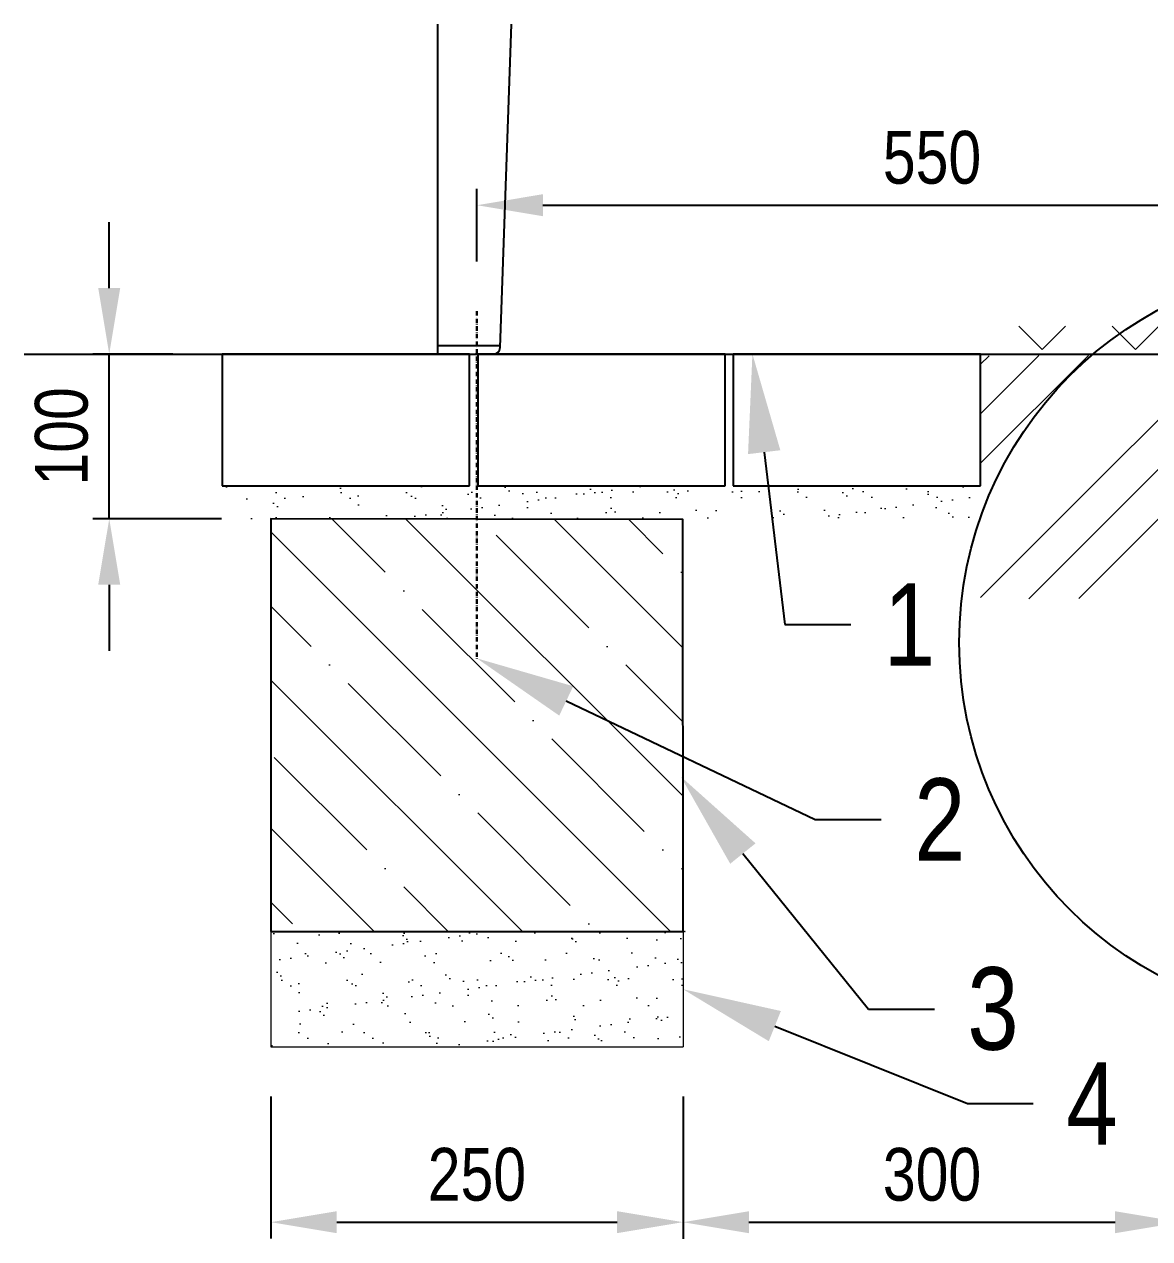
# Model space of a CAD drawing. Header units: millimetres. Extents: x 22162 to 28102, y 3160 to 7360.
# Drawn here: x 24245 to 24927, y 5106 to 5843 of the extents above; entities that cross this region are included whole.
import ezdxf
from ezdxf import colors
from ezdxf.entities.mleader import LeaderData, LeaderLine
from ezdxf.lldxf.tags import DXFTag
from ezdxf.math import Vec2, Vec3

# ---------------------------------------------------------------- set-up
doc = ezdxf.new("R2010")
doc.units = ezdxf.units.MM
doc.header["$LTSCALE"] = 0.3
doc.linetypes.add('DashDot', pattern=[15, 9, -3, 0, -3])
doc.layers.add('SRAFY', color=251, linetype='Continuous', lineweight=13)
doc.styles.add('SEACAD_Arial', font='arial.ttf', dxfattribs={"width": 0.8})
tags = doc.linetypes.add('HIDDEN2', pattern=[4.7625, 3.175, -1.5875]).pattern_tags.tags
tags[6:7] = [DXFTag(74, 4), DXFTag(75, 0), DXFTag(340, '0'), DXFTag(46, 0.0), DXFTag(50, 0.0), DXFTag(44, 0.0), DXFTag(45, 0.0)]
tags[4:5] = [DXFTag(74, 4), DXFTag(75, 0), DXFTag(340, '0'), DXFTag(46, 0.0), DXFTag(50, 0.0), DXFTag(44, 0.0), DXFTag(45, 0.0)]
doc.dimstyles.new('ISO-25', dxfattribs={"dimtxt": 1.6, "dimasz": 2, "dimexe": 0.5, "dimexo": 1.5, "dimtad": 1, "dimdec": 0, "dimtxsty": 'SEACAD_Arial', "dimcen": 2, "dimadec": 0, "dimazin": 0, "dimtfac": 1, "dimtdec": 0, "dimtmove": 0, "dimatfit": 3, "dimfxl": 1, "dimarcsym": 0})

# ---------------------------------------------------------------- blocks, each defined once
blk = doc.blocks.new('*D141')
at = {"color": 0, "lineweight": -2, "transparency": 16777216}
for p, q in [((24519.41, 5698.61), (24519.41, 5742.84)), ((25071.41, 5698.61), (25071.41, 5742.84)), ((24559.41, 5732.84), (25031.41, 5732.84))]:
    blk.add_line(p, q, dxfattribs=at)
at = {"color": 0, "transparency": 16777216}
for points in [[(24559.41, 5739.51), (24559.41, 5726.18), (24519.41, 5732.84)], [(25031.41, 5739.51), (25031.41, 5726.18), (25071.41, 5732.84)]]:
    blk.add_solid(points, dxfattribs=at)
at = {"layer": 'Defpoints', "color": 0, "transparency": 16777216}
for p in [(25071.41, 5732.84), (24519.41, 5668.61), (25071.41, 5668.61)]:
    blk.add_point(p, dxfattribs=at)
at = {"color": 0, "transparency": 16777216, "insert": (24795.41, 5761.68), "char_height": 32, "attachment_point": 5, "style": 'SEACAD_Arial'}
blk.add_mtext('550', dxfattribs=at)
blk = doc.blocks.new('*D144')
at = {"color": 0, "lineweight": -2, "transparency": 16777216}
for p, q in [((24394.42, 5192.28), (24394.42, 5105.98)), ((24644.41, 5192.28), (24644.41, 5105.98)), ((24434.42, 5115.98), (24604.41, 5115.98))]:
    blk.add_line(p, q, dxfattribs=at)
at = {"color": 0, "transparency": 16777216}
for points in [[(24434.42, 5122.64), (24434.42, 5109.31), (24394.42, 5115.98)], [(24604.41, 5122.64), (24604.41, 5109.31), (24644.41, 5115.98)]]:
    blk.add_solid(points, dxfattribs=at)
at = {"layer": 'Defpoints', "color": 0, "transparency": 16777216}
for p in [(24394.42, 5222.28), (24644.41, 5222.28), (24644.41, 5115.98)]:
    blk.add_point(p, dxfattribs=at)
at = {"color": 0, "transparency": 16777216, "insert": (24519.42, 5144.82), "char_height": 32, "attachment_point": 5, "style": 'SEACAD_Arial'}
blk.add_mtext('250', dxfattribs=at)
blk = doc.blocks.new('*D139')
at = {"color": 0, "lineweight": -2, "transparency": 16777216}
for p, q in [((24946.42, 5242.57), (24946.42, 5105.95)), ((24644.41, 5192.28), (24644.41, 5105.95)), ((24684.41, 5115.95), (24906.42, 5115.95))]:
    blk.add_line(p, q, dxfattribs=at)
at = {"color": 0, "transparency": 16777216}
for points in [[(24684.41, 5122.62), (24684.41, 5109.28), (24644.41, 5115.95)], [(24906.42, 5122.62), (24906.42, 5109.28), (24946.42, 5115.95)]]:
    blk.add_solid(points, dxfattribs=at)
at = {"layer": 'Defpoints', "color": 0, "transparency": 16777216}
for p in [(24946.42, 5272.57), (24644.41, 5222.28), (24946.42, 5115.95)]:
    blk.add_point(p, dxfattribs=at)
at = {"color": 0, "transparency": 16777216, "insert": (24795.41, 5144.8), "char_height": 32, "attachment_point": 5, "style": 'SEACAD_Arial'}
blk.add_mtext('300', dxfattribs=at)
blk = doc.blocks.new('*D146')
at = {"layer": 'Defpoints', "color": 0, "transparency": 16777216}
for p in [(24296.42, 5642.58), (24364.91, 5642.58), (24394.42, 5542.61)]:
    blk.add_point(p, dxfattribs=at)
at = {"layer": 'SRAFY', "color": 0, "lineweight": -2, "transparency": 16777216}
for p, q in [((24296.42, 5682.58), (24296.42, 5722.58)), ((24334.91, 5642.58), (24286.42, 5642.58)), ((24296.42, 5542.61), (24296.42, 5642.58)), ((24364.42, 5542.61), (24286.42, 5542.61)), ((24296.42, 5502.61), (24296.42, 5462.61))]:
    blk.add_line(p, q, dxfattribs=at)
at = {"layer": 'SRAFY', "color": 0, "transparency": 16777216}
for points in [[(24289.75, 5682.58), (24303.09, 5682.58), (24296.42, 5642.58)], [(24289.75, 5502.61), (24303.09, 5502.61), (24296.42, 5542.61)]]:
    blk.add_solid(points, dxfattribs=at)
at = {"layer": 'SRAFY', "color": 0, "transparency": 16777216, "insert": (24267.58, 5592.6), "char_height": 32, "attachment_point": 5, "rotation": 90, "style": 'SEACAD_Arial'}
blk.add_mtext('100', dxfattribs=at)

msp = doc.modelspace()

# ---------------------------------------------------------------- hatches: boundary and pattern name
at = {"layer": 'SRAFY'}
h = msp.add_hatch(dxfattribs=at)
h.set_pattern_fill('TERACO', color=256, scale=20)
h.set_pattern_definition([(45, (16829.467, 327.924), (-28.28427, 28.28427), [20, -20]), (135, (16886.035, 327.924), (-28.28427, -28.28427), [20, -20])])
h.paths.add_polyline_path([(24824.91, 5642.58), (24824.91, 5665.61), (25219.91, 5665.61), (25219.91, 5642.59)])
h = msp.add_hatch(dxfattribs=at)
h.set_pattern_fill('GOST_GROUND', color=256, scale=10)
h.set_pattern_definition([(45, (16829.47, 327.92), (141.4214, -9e-15), [200]), (45, (16859.47, 327.92), (141.4214, -9e-15), [200]), (45, (16889.47, 327.92), (141.4214, -9e-15), [200])])
h.paths.add_polyline_path([(24946.39, 5494.92), (24824.91, 5493.86), (24824.91, 5641.53), (25219.91, 5642.57), (25219.91, 5495.17), (25196.43, 5495.17), (25196.43, 5592.57), (24946.39, 5592.57)])
h = msp.add_hatch(dxfattribs=at)
h.set_pattern_fill('AR-SAND', color=256, scale=0.5)
h.set_pattern_definition([(37.5, (17829.467, 327.924), (-0.800016, 24.47066), [0, -19.304, 0, -21.59, 0, -20.6375]), (7.5, (17829.467, 327.924), (22.47616, 35.84126), [0, -10.414, 0, -17.399, 0, -6.6675]), (327.5, (17813.846, 327.924), (39.54962, 0.07186), [0, -6.35, 0, -22.86, 0, -29.845]), (317.5, (17813.846, 327.924), (38.17782, 11.14647), [0, -3.175, 0, -14.986, 0, -17.145])])
h.paths.add_polyline_path([(24364.91, 5562.58), (24364.91, 5542.62), (24395.44, 5542.58), (24515.42, 5542.42), (24515.42, 5562.58)])
h.paths.add_polyline_path([(24824.91, 5542.23), (24824.91, 5562.58), (24515.42, 5562.58), (24515.42, 5542.42), (24645.42, 5542.23)])
h = msp.add_hatch(dxfattribs=at)
h.set_pattern_fill('ANSI35', color=256, scale=10, angle=90)
h.set_pattern_definition([(135, (17773.45, 32.16), (-44.9013, -44.9013), []), (135, (17773.45, 77.063), (-44.9013, -44.9013), [79.375, -15.875, 0, -15.875])])
h.paths.add_polyline_path([(24394.42, 5542.61), (24394.42, 5292.27), (24644.43, 5292.27), (24644.39, 5542.26)])
h = msp.add_hatch(dxfattribs=at)
h.set_pattern_fill('AR-SAND', color=256, scale=0.5)
h.set_pattern_definition([(37.5, (17793.467, 32.134), (-0.800016, 24.47066), [0, -19.304, 0, -21.59, 0, -20.6375]), (7.5, (17793.467, 32.134), (22.47616, 35.84126), [0, -10.414, 0, -17.399, 0, -6.6675]), (327.5, (17777.846, 32.134), (39.54962, 0.07186), [0, -6.35, 0, -22.86, 0, -29.845]), (317.5, (17777.846, 32.134), (38.17782, 11.14647), [0, -3.175, 0, -14.986, 0, -17.145])])
h.paths.add_polyline_path([(24644.41, 5292.27), (24394.42, 5292.27), (24394.42, 5222.28), (24644.41, 5222.28)])

# ---------------------------------------------------------------- linework, layer by layer
at = {"color": 7, "linetype": 'Continuous'}
for p, q in [((24495.41, 5842.58), (24495.41, 5642.58)), ((24533.54, 5646.44), (24540.39, 5842.58)), ((24514.91, 5642.58), (24364.91, 5642.58)), ((24364.91, 5642.58), (24364.91, 5562.58)), ((24502.14, 5642.58), (24495.41, 5642.58)), ((24510.21, 5642.58), (24502.14, 5642.58)), ((24510.21, 5642.58), (24510.41, 5642.58)), ((24510.41, 5642.58), (24518.41, 5642.58)), ((24514.91, 5562.58), (24514.91, 5642.58)), ((24529.55, 5642.58), (24518.61, 5642.58)), ((24669.91, 5642.58), (24519.91, 5642.58)), ((24519.91, 5642.58), (24519.91, 5562.58)), ((24669.91, 5562.58), (24669.91, 5642.58)), ((24824.91, 5642.58), (24674.91, 5642.58)), ((24674.91, 5642.58), (24674.91, 5562.58)), ((24824.91, 5562.58), (24824.91, 5642.58)), ((24364.91, 5562.58), (24514.91, 5562.58)), ((24519.91, 5562.58), (24669.91, 5562.58)), ((24674.91, 5562.58), (24824.91, 5562.58))]:
    msp.add_line(p, q, dxfattribs=at)
at = {"linetype": 'DashDot', "lineweight": 30}
msp.add_line((24519.41, 5668.61), (24519.41, 5457.94), dxfattribs=at)
at = {"linetype": 'HIDDEN2'}
msp.add_line((24533.58, 5647.58), (24495.58, 5647.58), dxfattribs=at)
msp.add_line((24244.91, 5642.58), (25219.91, 5642.57))
at = {"lineweight": 15}
msp.add_line((24495.41, 5642.58), (24545.41, 5642.58), dxfattribs=at)
msp.add_lwpolyline([(24394.42, 5292.27), (24644.43, 5292.27), (24644.39, 5542.26), (24394.42, 5542.61)], close=True)
msp.add_circle((25040.91, 5467.52), 229.01)
at = {"color": 7, "linetype": 'Continuous'}
msp.add_circle((24645.44, 5292.24), 0.01, dxfattribs=at)
msp.add_arc((24529.55, 5646.58), 4, 270, 358, dxfattribs=at)
at = {"layer": 'SRAFY'}
for p, q in [((24394.42, 5292.27), (24394.42, 5222.28)), ((24644.41, 5292.27), (24644.41, 5222.28)), ((24394.42, 5222.28), (24644.41, 5222.28))]:
    msp.add_line(p, q, dxfattribs=at)

# ---------------------------------------------------------------- dimensions: what is measured, and where the dimension line sits
for base, p1, p2, override, picture, middle in [((25071.41, 5732.84), (24519.41, 5668.61), (25071.41, 5668.61), {"dimscale": 0, "dimrnd": 10}, '*D141', (24795.41, 5761.68)), ((24946.42, 5115.95), (24644.41, 5222.28), (24946.42, 5272.57), {"dimscale": 0, "dimrnd": 10, "dimtix": 0, "dimtofl": 1, "dimtmove": 0, "dimatfit": 3}, '*D139', (24795.41, 5144.8)), ((24644.41, 5115.98), (24394.42, 5222.28), (24644.41, 5222.28), {"dimscale": 0, "dimtix": 0, "dimtofl": 1, "dimtmove": 0, "dimatfit": 3}, '*D144', (24519.42, 5144.82))]:
    dim = msp.add_linear_dim(base=base, p1=p1, p2=p2, dimstyle='ISO-25', override=override)
    dim.commit()
    dim.dimension.update_dxf_attribs({"geometry": picture, "text_midpoint": middle})
at = {"layer": 'SRAFY', "color": 0}
dim = msp.add_linear_dim(base=(24296.42, 5642.58), p1=(24394.42, 5542.61), p2=(24364.91, 5642.58), angle=90, dimstyle='ISO-25', dxfattribs=at)
dim.commit()
dim.dimension.update_dxf_attribs({"geometry": '*D146', "text_midpoint": (24267.58, 5592.6)})

# ---------------------------------------------------------------- leaders
ml = msp.add_multileader_mtext('Standard')
ml.set_content('1', color=256, style='SEACAD_Arial')
ml.set_leader_properties()
ml.build(insert=Vec2(0, 0))
ml.multileader.update_dxf_attribs({"text_right_attachment_type": 6, "dogleg_length": 2, "arrow_head_size": 60, "scale": 20})
ctx = ml.context
ctx.base_point, ctx.scale, ctx.char_height, ctx.arrow_head_size, ctx.landing_gap_size, ctx.plane_origin = Vec3(24746.17, 5478.51), 20, 50, 60, 20, Vec3(24593.89, 5642.61)
ctx.right_attachment = 6
notes = []
notes.append((ctx, [(0, (1, 1, 0), (24706.17, 5478.51), (1, 0), 40, [(0, [(24686.49, 5642.61)], 0, [])])]))
ctx.mtext.insert, ctx.mtext.flow_direction = Vec3(24766.17, 5503.51), 5
ml = msp.add_multileader_mtext('Standard')
ml.set_content('2', color=256, style='SEACAD_Arial')
ml.set_leader_properties()
ml.build(insert=Vec2(0, 0))
ml.multileader.update_dxf_attribs({"text_right_attachment_type": 6, "dogleg_length": 2, "arrow_head_size": 60, "scale": 20})
ctx = ml.context
ctx.base_point, ctx.scale, ctx.char_height, ctx.arrow_head_size, ctx.landing_gap_size, ctx.plane_origin = Vec3(24764.61, 5360.19), 20, 50, 60, 20, Vec3(24514.39, 5457.97)
ctx.right_attachment = 6
notes.append((ctx, [(0, (1, 1, 0), (24724.61, 5360.19), (1, 0), 40, [(0, [(24519.41, 5457.97)], 0, [])])]))
ctx.mtext.insert, ctx.mtext.flow_direction = Vec3(24784.61, 5385.19), 5
ml = msp.add_multileader_mtext('Standard')
ml.set_content('3', color=256, style='SEACAD_Arial')
ml.set_leader_properties()
ml.build(insert=Vec2(0, 0))
ml.multileader.update_dxf_attribs({"text_right_attachment_type": 6, "dogleg_length": 2, "arrow_head_size": 60, "scale": 20})
ctx = ml.context
ctx.base_point, ctx.scale, ctx.char_height, ctx.arrow_head_size, ctx.landing_gap_size, ctx.plane_origin = Vec3(24796.85, 5245.14), 20, 50, 60, 20, Vec3(24513.36, 5245.13)
ctx.right_attachment = 6
notes.append((ctx, [(0, (1, 1, 0), (24756.85, 5245.14), (1, 0), 40, [(0, [(24643.04, 5386.29)], 0, [])])]))
ctx.mtext.insert, ctx.mtext.flow_direction = Vec3(24816.85, 5270.59), 5
ml = msp.add_multileader_mtext('Standard')
ml.set_content('4', color=256, style='SEACAD_Arial')
ml.set_leader_properties()
ml.build(insert=Vec2(0, 0))
ml.multileader.update_dxf_attribs({"text_right_attachment_type": 6, "dogleg_length": 2, "arrow_head_size": 60, "scale": 20})
ctx = ml.context
ctx.base_point, ctx.scale, ctx.char_height, ctx.arrow_head_size, ctx.landing_gap_size, ctx.plane_origin = Vec3(24856.85, 5188), 20, 50, 60, 20, Vec3(24434.27, 5298.38)
ctx.right_attachment = 6
notes.append((ctx, [(0, (1, 1, 0), (24816.85, 5188), (1, 0), 40, [(0, [(24644.41, 5257.28)], 0, [])])]))
ctx.mtext.insert, ctx.mtext.flow_direction = Vec3(24876.85, 5213), 5
for ctx, leaders in notes:
    for number, flags, end, landing, length, lines in leaders:
        leader = LeaderData()
        leader.index, (leader.has_last_leader_line, leader.has_dogleg_vector, leader.attachment_direction) = number, flags
        leader.last_leader_point, leader.dogleg_vector, leader.dogleg_length = Vec3(end), Vec3(landing), length
        for number, points, colour, breaks in lines:
            line = LeaderLine()
            line.index, line.vertices, line.color, line.breaks = number, Vec3.list(points), colors.encode_raw_color(colour), breaks
            leader.lines.append(line)
        ctx.leaders.append(leader)

doc.saveas('drawing.dxf')
